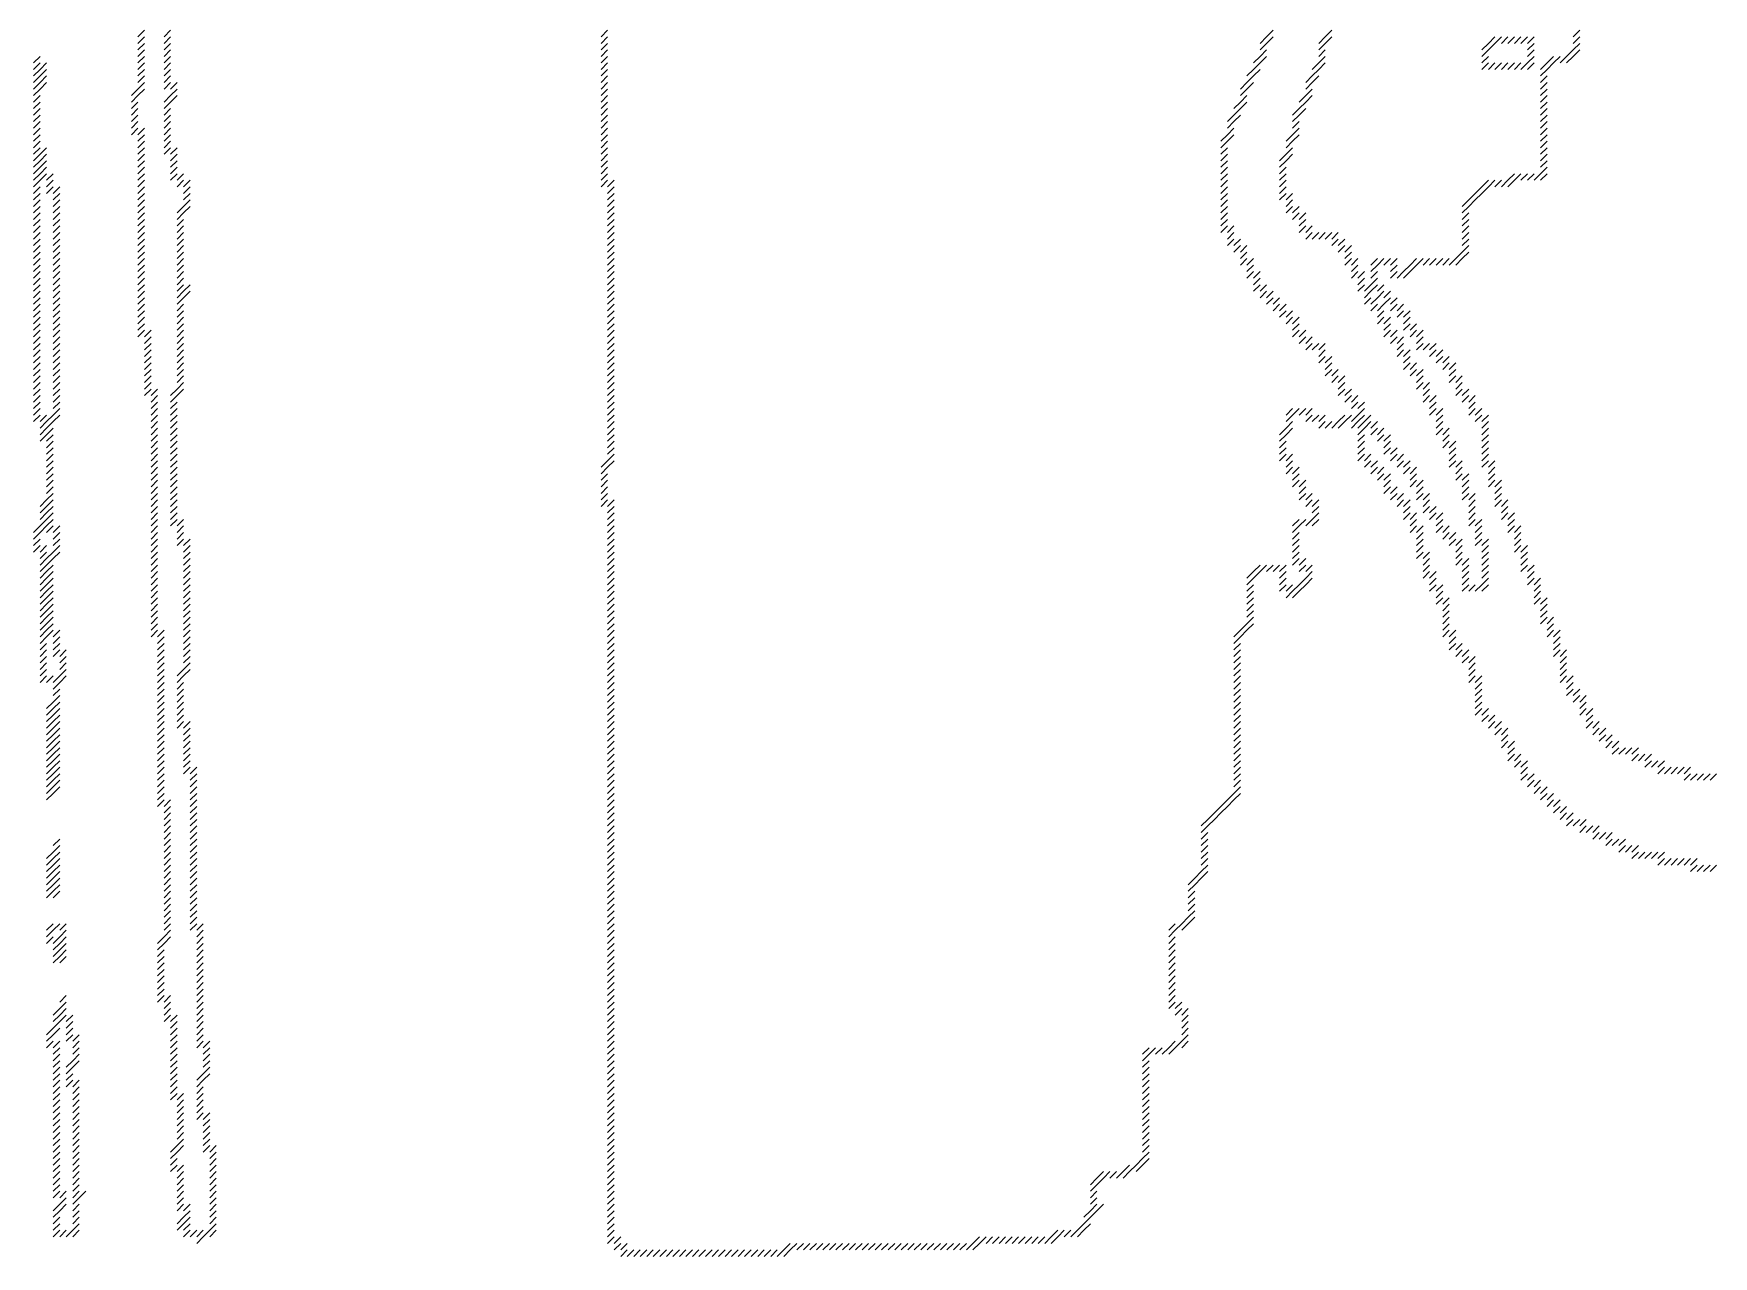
# Model space of a CAD drawing. Header units: metres. Extents: x 526 to 1383, y 73 to 1012.
# Drawn here: x 527 to 784.5, y 73 to 260.5 of the extents above; entities that cross this region are included whole.
import ezdxf

# ---------------------------------------------------------------- set-up
doc = ezdxf.new("R2010")
doc.units = ezdxf.units.M

msp = doc.modelspace()

# ---------------------------------------------------------------- linework, layer by layer
for p, q in [((543, 260), (544, 261)), ((547, 260), (548, 261)), ((614, 260), (615, 261)), ((716, 260), (717, 261)), ((725, 260), (726, 261)), ((763, 260), (764, 261)), ((543, 259), (544, 260)), ((543, 258), (544, 259)), ((543, 257), (544, 258)), ((547, 259), (548, 260)), ((547, 258), (548, 259)), ((547, 257), (548, 258)), ((614, 259), (615, 260)), ((614, 258), (615, 259)), ((614, 257), (615, 258)), ((715, 259), (716, 260)), ((715, 258), (716, 259)), ((715, 257), (716, 258)), ((716, 259), (717, 260)), ((724, 259), (725, 260)), ((724, 258), (725, 259)), ((724, 257), (725, 258)), ((725, 259), (726, 260)), ((749, 258), (750, 259)), ((749, 257), (750, 258)), ((750, 259), (751, 260)), ((750, 258), (751, 259)), ((751, 259), (752, 260)), ((752, 259), (753, 260)), ((753, 259), (754, 260)), ((754, 259), (755, 260)), ((755, 259), (756, 260)), ((756, 259), (757, 260)), ((756, 258), (757, 259)), ((756, 257), (757, 258)), ((762, 257), (763, 258)), ((763, 259), (764, 260)), ((763, 258), (764, 259)), ((763, 257), (764, 258)), ((527, 256), (528, 257)), ((527, 255), (528, 256)), ((527, 254), (528, 255)), ((528, 255), (529, 256)), ((528, 254), (529, 255)), ((543, 256), (544, 257)), ((543, 255), (544, 256)), ((543, 254), (544, 255)), ((547, 256), (548, 257)), ((547, 255), (548, 256)), ((547, 254), (548, 255)), ((614, 256), (615, 257)), ((614, 255), (615, 256)), ((614, 254), (615, 255)), ((713, 254), (714, 255)), ((714, 256), (715, 257)), ((714, 255), (715, 256)), ((714, 254), (715, 255)), ((715, 256), (716, 257)), ((723, 255), (724, 256)), ((723, 254), (724, 255)), ((724, 256), (725, 257)), ((724, 255), (725, 256)), ((749, 256), (750, 257)), ((749, 255), (750, 256)), ((750, 255), (751, 256)), ((751, 255), (752, 256)), ((752, 255), (753, 256)), ((753, 255), (754, 256)), ((754, 255), (755, 256)), ((755, 255), (756, 256)), ((756, 256), (757, 257)), ((756, 255), (757, 256)), ((758, 255), (759, 256)), ((758, 254), (759, 255)), ((759, 256), (760, 257)), ((759, 255), (760, 256)), ((760, 256), (761, 257)), ((761, 256), (762, 257)), ((762, 256), (763, 257)), ((527, 253), (528, 254)), ((527, 252), (528, 253)), ((528, 253), (529, 254)), ((528, 252), (529, 253)), ((543, 253), (544, 254)), ((543, 252), (544, 253)), ((547, 253), (548, 254)), ((547, 252), (548, 253)), ((548, 252), (549, 253)), ((614, 253), (615, 254)), ((614, 252), (615, 253)), ((712, 252), (713, 253)), ((713, 253), (714, 254)), ((713, 252), (714, 253)), ((722, 253), (723, 254)), ((722, 252), (723, 253)), ((723, 253), (724, 254)), ((758, 253), (759, 254)), ((758, 252), (759, 253)), ((527, 251), (528, 252)), ((527, 250), (528, 251)), ((527, 249), (528, 250)), ((542, 251), (543, 252)), ((542, 250), (543, 251)), ((542, 249), (543, 250)), ((543, 251), (544, 252)), ((547, 250), (548, 251)), ((547, 249), (548, 250)), ((548, 251), (549, 252)), ((548, 250), (549, 251)), ((614, 251), (615, 252)), ((614, 250), (615, 251)), ((614, 249), (615, 250)), ((711, 249), (712, 250)), ((712, 251), (713, 252)), ((712, 250), (713, 251)), ((712, 249), (713, 250)), ((721, 250), (722, 251)), ((721, 249), (722, 250)), ((722, 251), (723, 252)), ((722, 250), (723, 251)), ((758, 251), (759, 252)), ((758, 250), (759, 251)), ((758, 249), (759, 250)), ((527, 248), (528, 249)), ((527, 247), (528, 248)), ((542, 248), (543, 249)), ((542, 247), (543, 248)), ((547, 248), (548, 249)), ((547, 247), (548, 248)), ((614, 248), (615, 249)), ((614, 247), (615, 248)), ((710, 247), (711, 248)), ((711, 248), (712, 249)), ((711, 247), (712, 248)), ((720, 248), (721, 249)), ((720, 247), (721, 248)), ((721, 248), (722, 249)), ((758, 248), (759, 249)), ((758, 247), (759, 248)), ((527, 246), (528, 247)), ((527, 245), (528, 246)), ((527, 244), (528, 245)), ((542, 246), (543, 247)), ((542, 245), (543, 246)), ((543, 245), (544, 246)), ((543, 244), (544, 245)), ((547, 246), (548, 247)), ((547, 245), (548, 246)), ((547, 244), (548, 245)), ((614, 246), (615, 247)), ((614, 245), (615, 246)), ((614, 244), (615, 245)), ((709, 244), (710, 245)), ((710, 246), (711, 247)), ((710, 245), (711, 246)), ((710, 244), (711, 245)), ((719, 244), (720, 245)), ((720, 246), (721, 247)), ((720, 245), (721, 246)), ((720, 244), (721, 245)), ((758, 246), (759, 247)), ((758, 245), (759, 246)), ((758, 244), (759, 245)), ((527, 243), (528, 244)), ((527, 242), (528, 243)), ((528, 242), (529, 243)), ((543, 243), (544, 244)), ((543, 242), (544, 243)), ((547, 243), (548, 244)), ((547, 242), (548, 243)), ((548, 242), (549, 243)), ((614, 243), (615, 244)), ((614, 242), (615, 243)), ((709, 243), (710, 244)), ((709, 242), (710, 243)), ((719, 243), (720, 244)), ((719, 242), (720, 243)), ((758, 243), (759, 244)), ((758, 242), (759, 243)), ((527, 241), (528, 242)), ((527, 240), (528, 241)), ((527, 239), (528, 240)), ((528, 241), (529, 242)), ((528, 240), (529, 241)), ((528, 239), (529, 240)), ((543, 241), (544, 242)), ((543, 240), (544, 241)), ((543, 239), (544, 240)), ((548, 241), (549, 242)), ((548, 240), (549, 241)), ((548, 239), (549, 240)), ((614, 241), (615, 242)), ((614, 240), (615, 241)), ((614, 239), (615, 240)), ((709, 241), (710, 242)), ((709, 240), (710, 241)), ((709, 239), (710, 240)), ((718, 241), (719, 242)), ((718, 240), (719, 241)), ((718, 239), (719, 240)), ((719, 241), (720, 242)), ((758, 241), (759, 242)), ((758, 240), (759, 241)), ((758, 239), (759, 240)), ((527, 238), (528, 239)), ((527, 237), (528, 238)), ((527, 236), (528, 237)), ((528, 238), (529, 239)), ((529, 238), (530, 239)), ((529, 237), (530, 238)), ((529, 236), (530, 237)), ((530, 236), (531, 237)), ((543, 238), (544, 239)), ((543, 237), (544, 238)), ((543, 236), (544, 237)), ((548, 238), (549, 239)), ((549, 238), (550, 239)), ((549, 237), (550, 238)), ((550, 237), (551, 238)), ((550, 236), (551, 237)), ((614, 238), (615, 239)), ((614, 237), (615, 238)), ((615, 237), (616, 238)), ((615, 236), (616, 237)), ((709, 238), (710, 239)), ((709, 237), (710, 238)), ((709, 236), (710, 237)), ((718, 238), (719, 239)), ((718, 237), (719, 238)), ((718, 236), (719, 237)), ((748, 236), (749, 237)), ((749, 237), (750, 238)), ((749, 236), (750, 237)), ((750, 237), (751, 238)), ((751, 237), (752, 238)), ((752, 237), (753, 238)), ((753, 238), (754, 239)), ((753, 237), (754, 238)), ((754, 238), (755, 239)), ((755, 238), (756, 239)), ((756, 238), (757, 239)), ((757, 238), (758, 239)), ((758, 238), (759, 239)), ((527, 235), (528, 236)), ((527, 234), (528, 235)), ((530, 235), (531, 236)), ((530, 234), (531, 235)), ((543, 235), (544, 236)), ((543, 234), (544, 235)), ((550, 235), (551, 236)), ((550, 234), (551, 235)), ((615, 235), (616, 236)), ((615, 234), (616, 235)), ((709, 235), (710, 236)), ((709, 234), (710, 235)), ((718, 235), (719, 236)), ((719, 235), (720, 236)), ((719, 234), (720, 235)), ((746, 234), (747, 235)), ((747, 235), (748, 236)), ((747, 234), (748, 235)), ((748, 235), (749, 236)), ((527, 233), (528, 234)), ((527, 232), (528, 233)), ((527, 231), (528, 232)), ((530, 233), (531, 234)), ((530, 232), (531, 233)), ((530, 231), (531, 232)), ((543, 233), (544, 234)), ((543, 232), (544, 233)), ((543, 231), (544, 232)), ((549, 233), (550, 234)), ((549, 232), (550, 233)), ((549, 231), (550, 232)), ((550, 233), (551, 234)), ((615, 233), (616, 234)), ((615, 232), (616, 233)), ((615, 231), (616, 232)), ((709, 233), (710, 234)), ((709, 232), (710, 233)), ((709, 231), (710, 232)), ((719, 233), (720, 234)), ((720, 233), (721, 234)), ((720, 232), (721, 233)), ((721, 232), (722, 233)), ((721, 231), (722, 232)), ((746, 233), (747, 234)), ((746, 232), (747, 233)), ((746, 231), (747, 232)), ((527, 230), (528, 231)), ((527, 229), (528, 230)), ((530, 230), (531, 231)), ((530, 229), (531, 230)), ((543, 230), (544, 231)), ((543, 229), (544, 230)), ((549, 230), (550, 231)), ((549, 229), (550, 230)), ((615, 230), (616, 231)), ((615, 229), (616, 230)), ((709, 230), (710, 231)), ((710, 230), (711, 231)), ((710, 229), (711, 230)), ((721, 230), (722, 231)), ((722, 230), (723, 231)), ((722, 229), (723, 230)), ((723, 229), (724, 230)), ((724, 229), (725, 230)), ((725, 229), (726, 230)), ((726, 229), (727, 230)), ((746, 230), (747, 231)), ((746, 229), (747, 230)), ((527, 228), (528, 229)), ((527, 227), (528, 228)), ((527, 226), (528, 227)), ((530, 228), (531, 229)), ((530, 227), (531, 228)), ((530, 226), (531, 227)), ((543, 228), (544, 229)), ((543, 227), (544, 228)), ((543, 226), (544, 227)), ((549, 228), (550, 229)), ((549, 227), (550, 228)), ((549, 226), (550, 227)), ((615, 228), (616, 229)), ((615, 227), (616, 228)), ((615, 226), (616, 227)), ((710, 228), (711, 229)), ((711, 228), (712, 229)), ((711, 227), (712, 228)), ((712, 227), (713, 228)), ((712, 226), (713, 227)), ((726, 228), (727, 229)), ((727, 228), (728, 229)), ((727, 227), (728, 228)), ((728, 227), (729, 228)), ((728, 226), (729, 227)), ((745, 226), (746, 227)), ((746, 228), (747, 229)), ((746, 227), (747, 228)), ((746, 226), (747, 227)), ((527, 225), (528, 226)), ((527, 224), (528, 225)), ((530, 225), (531, 226)), ((530, 224), (531, 225)), ((543, 225), (544, 226)), ((543, 224), (544, 225)), ((549, 225), (550, 226)), ((549, 224), (550, 225)), ((615, 225), (616, 226)), ((615, 224), (616, 225)), ((712, 225), (713, 226)), ((713, 225), (714, 226)), ((713, 224), (714, 225)), ((728, 225), (729, 226)), ((729, 225), (730, 226)), ((729, 224), (730, 225)), ((732, 225), (733, 226)), ((732, 224), (733, 225)), ((733, 225), (734, 226)), ((734, 225), (735, 226)), ((735, 225), (736, 226)), ((735, 224), (736, 225)), ((737, 224), (738, 225)), ((738, 225), (739, 226)), ((738, 224), (739, 225)), ((739, 225), (740, 226)), ((740, 225), (741, 226)), ((741, 225), (742, 226)), ((742, 225), (743, 226)), ((743, 225), (744, 226)), ((744, 225), (745, 226)), ((745, 225), (746, 226)), ((527, 223), (528, 224)), ((527, 222), (528, 223)), ((527, 221), (528, 222)), ((530, 223), (531, 224)), ((530, 222), (531, 223)), ((530, 221), (531, 222)), ((543, 223), (544, 224)), ((543, 222), (544, 223)), ((543, 221), (544, 222)), ((549, 223), (550, 224)), ((549, 222), (550, 223)), ((549, 221), (550, 222)), ((550, 221), (551, 222)), ((615, 223), (616, 224)), ((615, 222), (616, 223)), ((615, 221), (616, 222)), ((713, 223), (714, 224)), ((714, 223), (715, 224)), ((714, 222), (715, 223)), ((714, 221), (715, 222)), ((715, 221), (716, 222)), ((729, 223), (730, 224)), ((730, 223), (731, 224)), ((730, 222), (731, 223)), ((730, 221), (731, 222)), ((731, 221), (732, 222)), ((732, 223), (733, 224)), ((732, 222), (733, 223)), ((732, 221), (733, 222)), ((733, 221), (734, 222)), ((735, 223), (736, 224)), ((736, 223), (737, 224)), ((737, 223), (738, 224)), ((527, 220), (528, 221)), ((527, 219), (528, 220)), ((527, 218), (528, 219)), ((530, 220), (531, 221)), ((530, 219), (531, 220)), ((530, 218), (531, 219)), ((543, 220), (544, 221)), ((543, 219), (544, 220)), ((543, 218), (544, 219)), ((549, 220), (550, 221)), ((549, 219), (550, 220)), ((549, 218), (550, 219)), ((550, 220), (551, 221)), ((615, 220), (616, 221)), ((615, 219), (616, 220)), ((615, 218), (616, 219)), ((715, 220), (716, 221)), ((716, 220), (717, 221)), ((716, 219), (717, 220)), ((717, 219), (718, 220)), ((717, 218), (718, 219)), ((718, 218), (719, 219)), ((731, 220), (732, 221)), ((731, 219), (732, 220)), ((732, 219), (733, 220)), ((732, 218), (733, 219)), ((733, 220), (734, 221)), ((733, 218), (734, 219)), ((734, 220), (735, 221)), ((734, 219), (735, 220)), ((735, 219), (736, 220)), ((735, 218), (736, 219)), ((736, 218), (737, 219)), ((527, 217), (528, 218)), ((527, 216), (528, 217)), ((530, 217), (531, 218)), ((530, 216), (531, 217)), ((543, 217), (544, 218)), ((543, 216), (544, 217)), ((549, 217), (550, 218)), ((549, 216), (550, 217)), ((615, 217), (616, 218)), ((615, 216), (616, 217)), ((718, 217), (719, 218)), ((719, 217), (720, 218)), ((719, 216), (720, 217)), ((720, 216), (721, 217)), ((733, 217), (734, 218)), ((733, 216), (734, 217)), ((734, 216), (735, 217)), ((736, 217), (737, 218)), ((737, 217), (738, 218)), ((737, 216), (738, 217)), ((527, 215), (528, 216)), ((527, 214), (528, 215)), ((527, 213), (528, 214)), ((530, 215), (531, 216)), ((530, 214), (531, 215)), ((530, 213), (531, 214)), ((543, 215), (544, 216)), ((543, 214), (544, 215)), ((544, 214), (545, 215)), ((544, 213), (545, 214)), ((549, 215), (550, 216)), ((549, 214), (550, 215)), ((549, 213), (550, 214)), ((615, 215), (616, 216)), ((615, 214), (616, 215)), ((615, 213), (616, 214)), ((720, 215), (721, 216)), ((720, 214), (721, 215)), ((721, 214), (722, 215)), ((721, 213), (722, 214)), ((722, 213), (723, 214)), ((734, 215), (735, 216)), ((734, 214), (735, 215)), ((735, 214), (736, 215)), ((735, 213), (736, 214)), ((736, 213), (737, 214)), ((737, 215), (738, 216)), ((738, 215), (739, 216)), ((738, 214), (739, 215)), ((739, 214), (740, 215)), ((739, 213), (740, 214)), ((527, 212), (528, 213)), ((527, 211), (528, 212)), ((530, 212), (531, 213)), ((530, 211), (531, 212)), ((544, 212), (545, 213)), ((544, 211), (545, 212)), ((549, 212), (550, 213)), ((549, 211), (550, 212)), ((615, 212), (616, 213)), ((615, 211), (616, 212)), ((722, 212), (723, 213)), ((723, 212), (724, 213)), ((724, 212), (725, 213)), ((724, 211), (725, 212)), ((736, 212), (737, 213)), ((736, 211), (737, 212)), ((737, 211), (738, 212)), ((739, 212), (740, 213)), ((740, 212), (741, 213)), ((741, 212), (742, 213)), ((741, 211), (742, 212)), ((742, 211), (743, 212)), ((527, 210), (528, 211)), ((527, 209), (528, 210)), ((527, 208), (528, 209)), ((530, 210), (531, 211)), ((530, 209), (531, 210)), ((530, 208), (531, 209)), ((544, 210), (545, 211)), ((544, 209), (545, 210)), ((544, 208), (545, 209)), ((549, 210), (550, 211)), ((549, 209), (550, 210)), ((549, 208), (550, 209)), ((615, 210), (616, 211)), ((615, 209), (616, 210)), ((615, 208), (616, 209)), ((724, 210), (725, 211)), ((725, 210), (726, 211)), ((725, 209), (726, 210)), ((725, 208), (726, 209)), ((726, 208), (727, 209)), ((737, 210), (738, 211)), ((737, 209), (738, 210)), ((738, 209), (739, 210)), ((738, 208), (739, 209)), ((739, 208), (740, 209)), ((742, 210), (743, 211)), ((743, 210), (744, 211)), ((743, 209), (744, 210)), ((744, 209), (745, 210)), ((744, 208), (745, 209)), ((527, 207), (528, 208)), ((527, 206), (528, 207)), ((527, 205), (528, 206)), ((530, 207), (531, 208)), ((530, 206), (531, 207)), ((530, 205), (531, 206)), ((544, 207), (545, 208)), ((544, 206), (545, 207)), ((544, 205), (545, 206)), ((545, 205), (546, 206)), ((548, 205), (549, 206)), ((549, 207), (550, 208)), ((549, 206), (550, 207)), ((549, 205), (550, 206)), ((615, 207), (616, 208)), ((615, 206), (616, 207)), ((615, 205), (616, 206)), ((726, 207), (727, 208)), ((727, 207), (728, 208)), ((727, 206), (728, 207)), ((727, 205), (728, 206)), ((728, 205), (729, 206)), ((739, 207), (740, 208)), ((739, 206), (740, 207)), ((740, 206), (741, 207)), ((740, 205), (741, 206)), ((744, 207), (745, 208)), ((745, 207), (746, 208)), ((745, 206), (746, 207)), ((745, 205), (746, 206)), ((746, 205), (747, 206)), ((527, 204), (528, 205)), ((527, 203), (528, 204)), ((530, 204), (531, 205)), ((530, 203), (531, 204)), ((545, 204), (546, 205)), ((545, 203), (546, 204)), ((548, 204), (549, 205)), ((548, 203), (549, 204)), ((615, 204), (616, 205)), ((615, 203), (616, 204)), ((728, 204), (729, 205)), ((729, 204), (730, 205)), ((729, 203), (730, 204)), ((730, 203), (731, 204)), ((740, 204), (741, 205)), ((741, 204), (742, 205)), ((741, 203), (742, 204)), ((746, 204), (747, 205)), ((747, 204), (748, 205)), ((747, 203), (748, 204)), ((527, 202), (528, 203)), ((527, 201), (528, 202)), ((528, 201), (529, 202)), ((528, 200), (529, 201)), ((529, 201), (530, 202)), ((529, 200), (530, 201)), ((530, 202), (531, 203)), ((530, 201), (531, 202)), ((545, 202), (546, 203)), ((545, 201), (546, 202)), ((545, 200), (546, 201)), ((548, 202), (549, 203)), ((548, 201), (549, 202)), ((548, 200), (549, 201)), ((615, 202), (616, 203)), ((615, 201), (616, 202)), ((615, 200), (616, 201)), ((719, 202), (720, 203)), ((719, 201), (720, 202)), ((719, 200), (720, 201)), ((720, 202), (721, 203)), ((721, 202), (722, 203)), ((722, 202), (723, 203)), ((722, 201), (723, 202)), ((723, 201), (724, 202)), ((724, 201), (725, 202)), ((724, 200), (725, 201)), ((725, 200), (726, 201)), ((726, 200), (727, 201)), ((727, 201), (728, 202)), ((727, 200), (728, 201)), ((728, 201), (729, 202)), ((729, 201), (730, 202)), ((729, 200), (730, 201)), ((730, 202), (731, 203)), ((730, 201), (731, 202)), ((730, 200), (731, 201)), ((731, 201), (732, 202)), ((731, 200), (732, 201)), ((732, 200), (733, 201)), ((741, 202), (742, 203)), ((742, 202), (743, 203)), ((742, 201), (743, 202)), ((742, 200), (743, 201)), ((747, 202), (748, 203)), ((748, 202), (749, 203)), ((748, 201), (749, 202)), ((749, 201), (750, 202)), ((749, 200), (750, 201)), ((528, 199), (529, 200)), ((528, 198), (529, 199)), ((529, 199), (530, 200)), ((529, 198), (530, 199)), ((545, 199), (546, 200)), ((545, 198), (546, 199)), ((548, 199), (549, 200)), ((548, 198), (549, 199)), ((615, 199), (616, 200)), ((615, 198), (616, 199)), ((718, 199), (719, 200)), ((718, 198), (719, 199)), ((719, 199), (720, 200)), ((730, 199), (731, 200)), ((730, 198), (731, 199)), ((732, 199), (733, 200)), ((733, 199), (734, 200)), ((733, 198), (734, 199)), ((734, 198), (735, 199)), ((742, 199), (743, 200)), ((743, 199), (744, 200)), ((743, 198), (744, 199)), ((749, 199), (750, 200)), ((749, 198), (750, 199)), ((529, 197), (530, 198)), ((529, 196), (530, 197)), ((529, 195), (530, 196)), ((545, 197), (546, 198)), ((545, 196), (546, 197)), ((545, 195), (546, 196)), ((548, 197), (549, 198)), ((548, 196), (549, 197)), ((548, 195), (549, 196)), ((615, 197), (616, 198)), ((615, 196), (616, 197)), ((615, 195), (616, 196)), ((718, 197), (719, 198)), ((718, 196), (719, 197)), ((718, 195), (719, 196)), ((719, 195), (720, 196)), ((730, 197), (731, 198)), ((730, 196), (731, 197)), ((730, 195), (731, 196)), ((731, 195), (732, 196)), ((734, 197), (735, 198)), ((734, 196), (735, 197)), ((735, 196), (736, 197)), ((735, 195), (736, 196)), ((736, 195), (737, 196)), ((743, 197), (744, 198)), ((744, 197), (745, 198)), ((744, 196), (745, 197)), ((744, 195), (745, 196)), ((749, 197), (750, 198)), ((749, 196), (750, 197)), ((749, 195), (750, 196)), ((529, 194), (530, 195)), ((529, 193), (530, 194)), ((545, 194), (546, 195)), ((545, 193), (546, 194)), ((548, 194), (549, 195)), ((548, 193), (549, 194)), ((614, 194), (615, 195)), ((614, 193), (615, 194)), ((615, 194), (616, 195)), ((719, 194), (720, 195)), ((719, 193), (720, 194)), ((720, 193), (721, 194)), ((731, 194), (732, 195)), ((732, 194), (733, 195)), ((732, 193), (733, 194)), ((733, 193), (734, 194)), ((736, 194), (737, 195)), ((737, 194), (738, 195)), ((737, 193), (738, 194)), ((738, 193), (739, 194)), ((744, 194), (745, 195)), ((745, 194), (746, 195)), ((745, 193), (746, 194)), ((749, 194), (750, 195)), ((750, 194), (751, 195)), ((750, 193), (751, 194)), ((529, 192), (530, 193)), ((529, 191), (530, 192)), ((529, 190), (530, 191)), ((545, 192), (546, 193)), ((545, 191), (546, 192)), ((545, 190), (546, 191)), ((548, 192), (549, 193)), ((548, 191), (549, 192)), ((548, 190), (549, 191)), ((614, 192), (615, 193)), ((614, 191), (615, 192)), ((614, 190), (615, 191)), ((720, 192), (721, 193)), ((720, 191), (721, 192)), ((721, 191), (722, 192)), ((721, 190), (722, 191)), ((733, 192), (734, 193)), ((734, 192), (735, 193)), ((734, 191), (735, 192)), ((734, 190), (735, 191)), ((735, 190), (736, 191)), ((738, 192), (739, 193)), ((738, 191), (739, 192)), ((739, 191), (740, 192)), ((739, 190), (740, 191)), ((745, 192), (746, 193)), ((746, 192), (747, 193)), ((746, 191), (747, 192)), ((746, 190), (747, 191)), ((750, 192), (751, 193)), ((750, 191), (751, 192)), ((751, 191), (752, 192)), ((751, 190), (752, 191)), ((528, 188), (529, 189)), ((528, 187), (529, 188)), ((529, 189), (530, 190)), ((529, 188), (530, 189)), ((529, 187), (530, 188)), ((545, 189), (546, 190)), ((545, 188), (546, 189)), ((545, 187), (546, 188)), ((548, 189), (549, 190)), ((548, 188), (549, 189)), ((548, 187), (549, 188)), ((614, 189), (615, 190)), ((614, 188), (615, 189)), ((615, 188), (616, 189)), ((615, 187), (616, 188)), ((721, 189), (722, 190)), ((722, 189), (723, 190)), ((722, 188), (723, 189)), ((723, 188), (724, 189)), ((723, 187), (724, 188)), ((735, 189), (736, 190)), ((736, 189), (737, 190)), ((736, 188), (737, 189)), ((737, 188), (738, 189)), ((737, 187), (738, 188)), ((739, 189), (740, 190)), ((740, 189), (741, 190)), ((740, 188), (741, 189)), ((740, 187), (741, 188)), ((741, 187), (742, 188)), ((746, 189), (747, 190)), ((747, 189), (748, 190)), ((747, 188), (748, 189)), ((747, 187), (748, 188)), ((751, 189), (752, 190)), ((751, 188), (752, 189)), ((752, 188), (753, 189)), ((752, 187), (753, 188)), ((528, 186), (529, 187)), ((528, 185), (529, 186)), ((529, 186), (530, 187)), ((529, 185), (530, 186)), ((545, 186), (546, 187)), ((545, 185), (546, 186)), ((548, 186), (549, 187)), ((548, 185), (549, 186)), ((549, 185), (550, 186)), ((615, 186), (616, 187)), ((615, 185), (616, 186)), ((720, 185), (721, 186)), ((721, 185), (722, 186)), ((722, 185), (723, 186)), ((723, 186), (724, 187)), ((723, 185), (724, 186)), ((737, 186), (738, 187)), ((738, 186), (739, 187)), ((738, 185), (739, 186)), ((741, 186), (742, 187)), ((742, 186), (743, 187)), ((742, 185), (743, 186)), ((747, 186), (748, 187)), ((747, 185), (748, 186)), ((748, 185), (749, 186)), ((752, 186), (753, 187)), ((753, 186), (754, 187)), ((753, 185), (754, 186)), ((527, 184), (528, 185)), ((527, 183), (528, 184)), ((527, 182), (528, 183)), ((528, 184), (529, 185)), ((529, 184), (530, 185)), ((530, 184), (531, 185)), ((530, 183), (531, 184)), ((530, 182), (531, 183)), ((545, 184), (546, 185)), ((545, 183), (546, 184)), ((545, 182), (546, 183)), ((549, 184), (550, 185)), ((549, 183), (550, 184)), ((549, 182), (550, 183)), ((550, 182), (551, 183)), ((615, 184), (616, 185)), ((615, 183), (616, 184)), ((615, 182), (616, 183)), ((720, 184), (721, 185)), ((720, 183), (721, 184)), ((720, 182), (721, 183)), ((738, 184), (739, 185)), ((739, 184), (740, 185)), ((739, 183), (740, 184)), ((739, 182), (740, 183)), ((742, 184), (743, 185)), ((743, 184), (744, 185)), ((743, 183), (744, 184)), ((744, 183), (745, 184)), ((744, 182), (745, 183)), ((745, 182), (746, 183)), ((748, 184), (749, 185)), ((748, 183), (749, 184)), ((748, 182), (749, 183)), ((749, 182), (750, 183)), ((753, 184), (754, 185)), ((754, 184), (755, 185)), ((754, 183), (755, 184)), ((754, 182), (755, 183)), ((527, 181), (528, 182)), ((528, 181), (529, 182)), ((528, 180), (529, 181)), ((529, 180), (530, 181)), ((530, 181), (531, 182)), ((530, 180), (531, 181)), ((545, 181), (546, 182)), ((545, 180), (546, 181)), ((550, 181), (551, 182)), ((550, 180), (551, 181)), ((615, 181), (616, 182)), ((615, 180), (616, 181)), ((720, 181), (721, 182)), ((720, 180), (721, 181)), ((739, 181), (740, 182)), ((739, 180), (740, 181)), ((740, 180), (741, 181)), ((745, 181), (746, 182)), ((745, 180), (746, 181)), ((749, 181), (750, 182)), ((749, 180), (750, 181)), ((754, 181), (755, 182)), ((755, 181), (756, 182)), ((755, 180), (756, 181)), ((528, 179), (529, 180)), ((528, 178), (529, 179)), ((528, 177), (529, 178)), ((529, 179), (530, 180)), ((529, 178), (530, 179)), ((529, 177), (530, 178)), ((545, 179), (546, 180)), ((545, 178), (546, 179)), ((545, 177), (546, 178)), ((550, 179), (551, 180)), ((550, 178), (551, 179)), ((550, 177), (551, 178)), ((615, 179), (616, 180)), ((615, 178), (616, 179)), ((615, 177), (616, 178)), ((713, 177), (714, 178)), ((714, 178), (715, 179)), ((714, 177), (715, 178)), ((715, 178), (716, 179)), ((716, 178), (717, 179)), ((717, 178), (718, 179)), ((718, 178), (719, 179)), ((718, 177), (719, 178)), ((720, 179), (721, 180)), ((721, 179), (722, 180)), ((721, 178), (722, 179)), ((722, 178), (723, 179)), ((722, 177), (723, 178)), ((740, 179), (741, 180)), ((740, 178), (741, 179)), ((740, 177), (741, 178)), ((741, 177), (742, 178)), ((745, 179), (746, 180)), ((746, 179), (747, 180)), ((746, 178), (747, 179)), ((746, 177), (747, 178)), ((749, 179), (750, 180)), ((749, 178), (750, 179)), ((749, 177), (750, 178)), ((755, 179), (756, 180)), ((755, 178), (756, 179)), ((756, 178), (757, 179)), ((756, 177), (757, 178)), ((528, 176), (529, 177)), ((528, 175), (529, 176)), ((529, 176), (530, 177)), ((529, 175), (530, 176)), ((545, 176), (546, 177)), ((545, 175), (546, 176)), ((550, 176), (551, 177)), ((550, 175), (551, 176)), ((615, 176), (616, 177)), ((615, 175), (616, 176)), ((713, 176), (714, 177)), ((713, 175), (714, 176)), ((718, 176), (719, 177)), ((718, 175), (719, 176)), ((719, 175), (720, 176)), ((720, 175), (721, 176)), ((721, 176), (722, 177)), ((721, 175), (722, 176)), ((722, 176), (723, 177)), ((741, 176), (742, 177)), ((741, 175), (742, 176)), ((742, 175), (743, 176)), ((746, 176), (747, 177)), ((746, 175), (747, 176)), ((747, 175), (748, 176)), ((748, 175), (749, 176)), ((749, 176), (750, 177)), ((749, 175), (750, 176)), ((756, 176), (757, 177)), ((757, 176), (758, 177)), ((757, 175), (758, 176)), ((528, 174), (529, 175)), ((528, 173), (529, 174)), ((528, 172), (529, 173)), ((529, 174), (530, 175)), ((529, 173), (530, 174)), ((529, 172), (530, 173)), ((545, 174), (546, 175)), ((545, 173), (546, 174)), ((545, 172), (546, 173)), ((550, 174), (551, 175)), ((550, 173), (551, 174)), ((550, 172), (551, 173)), ((615, 174), (616, 175)), ((615, 173), (616, 174)), ((615, 172), (616, 173)), ((713, 174), (714, 175)), ((713, 173), (714, 174)), ((713, 172), (714, 173)), ((719, 174), (720, 175)), ((720, 174), (721, 175)), ((742, 174), (743, 175)), ((742, 173), (743, 174)), ((743, 173), (744, 174)), ((743, 172), (744, 173)), ((757, 174), (758, 175)), ((757, 173), (758, 174)), ((758, 173), (759, 174)), ((758, 172), (759, 173)), ((528, 171), (529, 172)), ((528, 170), (529, 171)), ((528, 169), (529, 170)), ((529, 171), (530, 172)), ((529, 170), (530, 171)), ((529, 169), (530, 170)), ((545, 171), (546, 172)), ((545, 170), (546, 171)), ((545, 169), (546, 170)), ((550, 171), (551, 172)), ((550, 170), (551, 171)), ((550, 169), (551, 170)), ((615, 171), (616, 172)), ((615, 170), (616, 171)), ((615, 169), (616, 170)), ((712, 169), (713, 170)), ((713, 171), (714, 172)), ((713, 170), (714, 171)), ((713, 169), (714, 170)), ((743, 171), (744, 172)), ((743, 170), (744, 171)), ((743, 169), (744, 170)), ((758, 171), (759, 172)), ((758, 170), (759, 171)), ((759, 170), (760, 171)), ((759, 169), (760, 170)), ((528, 168), (529, 169)), ((528, 167), (529, 168)), ((529, 168), (530, 169)), ((530, 168), (531, 169)), ((530, 167), (531, 168)), ((545, 168), (546, 169)), ((546, 168), (547, 169)), ((546, 167), (547, 168)), ((550, 168), (551, 169)), ((550, 167), (551, 168)), ((615, 168), (616, 169)), ((615, 167), (616, 168)), ((711, 168), (712, 169)), ((711, 167), (712, 168)), ((712, 168), (713, 169)), ((743, 168), (744, 169)), ((744, 168), (745, 169)), ((744, 167), (745, 168)), ((759, 168), (760, 169)), ((760, 168), (761, 169)), ((760, 167), (761, 168)), ((528, 166), (529, 167)), ((528, 165), (529, 166)), ((528, 164), (529, 165)), ((530, 166), (531, 167)), ((530, 165), (531, 166)), ((531, 165), (532, 166)), ((531, 164), (532, 165)), ((546, 166), (547, 167)), ((546, 165), (547, 166)), ((546, 164), (547, 165)), ((550, 166), (551, 167)), ((550, 165), (551, 166)), ((550, 164), (551, 165)), ((615, 166), (616, 167)), ((615, 165), (616, 166)), ((615, 164), (616, 165)), ((711, 166), (712, 167)), ((711, 165), (712, 166)), ((711, 164), (712, 165)), ((744, 166), (745, 167)), ((745, 166), (746, 167)), ((745, 165), (746, 166)), ((746, 165), (747, 166)), ((746, 164), (747, 165)), ((747, 164), (748, 165)), ((760, 166), (761, 167)), ((760, 165), (761, 166)), ((761, 165), (762, 166)), ((761, 164), (762, 165)), ((528, 163), (529, 164)), ((528, 162), (529, 163)), ((531, 163), (532, 164)), ((531, 162), (532, 163)), ((546, 163), (547, 164)), ((546, 162), (547, 163)), ((549, 162), (550, 163)), ((550, 163), (551, 164)), ((550, 162), (551, 163)), ((615, 163), (616, 164)), ((615, 162), (616, 163)), ((711, 163), (712, 164)), ((711, 162), (712, 163)), ((747, 163), (748, 164)), ((747, 162), (748, 163)), ((761, 163), (762, 164)), ((761, 162), (762, 163)), ((528, 161), (529, 162)), ((529, 161), (530, 162)), ((530, 161), (531, 162)), ((530, 160), (531, 161)), ((530, 159), (531, 160)), ((531, 161), (532, 162)), ((546, 161), (547, 162)), ((546, 160), (547, 161)), ((546, 159), (547, 160)), ((549, 161), (550, 162)), ((549, 160), (550, 161)), ((549, 159), (550, 160)), ((615, 161), (616, 162)), ((615, 160), (616, 161)), ((615, 159), (616, 160)), ((711, 161), (712, 162)), ((711, 160), (712, 161)), ((711, 159), (712, 160)), ((747, 161), (748, 162)), ((748, 161), (749, 162)), ((748, 160), (749, 161)), ((748, 159), (749, 160)), ((761, 161), (762, 162)), ((762, 161), (763, 162)), ((762, 160), (763, 161)), ((762, 159), (763, 160)), ((763, 159), (764, 160)), ((529, 157), (530, 158)), ((530, 158), (531, 159)), ((530, 157), (531, 158)), ((546, 158), (547, 159)), ((546, 157), (547, 158)), ((549, 158), (550, 159)), ((549, 157), (550, 158)), ((615, 158), (616, 159)), ((615, 157), (616, 158)), ((711, 158), (712, 159)), ((711, 157), (712, 158)), ((748, 158), (749, 159)), ((748, 157), (749, 158)), ((763, 158), (764, 159)), ((764, 158), (765, 159)), ((764, 157), (765, 158)), ((529, 156), (530, 157)), ((529, 155), (530, 156)), ((529, 154), (530, 155)), ((530, 156), (531, 157)), ((530, 155), (531, 156)), ((530, 154), (531, 155)), ((546, 156), (547, 157)), ((546, 155), (547, 156)), ((546, 154), (547, 155)), ((549, 156), (550, 157)), ((549, 155), (550, 156)), ((549, 154), (550, 155)), ((550, 154), (551, 155)), ((615, 156), (616, 157)), ((615, 155), (616, 156)), ((615, 154), (616, 155)), ((711, 156), (712, 157)), ((711, 155), (712, 156)), ((711, 154), (712, 155)), ((748, 156), (749, 157)), ((749, 156), (750, 157)), ((749, 155), (750, 156)), ((750, 155), (751, 156)), ((750, 154), (751, 155)), ((751, 154), (752, 155)), ((764, 156), (765, 157)), ((765, 156), (766, 157)), ((765, 155), (766, 156)), ((765, 154), (766, 155)), ((766, 154), (767, 155)), ((529, 153), (530, 154)), ((529, 152), (530, 153)), ((529, 151), (530, 152)), ((530, 153), (531, 154)), ((530, 152), (531, 153)), ((530, 151), (531, 152)), ((546, 153), (547, 154)), ((546, 152), (547, 153)), ((546, 151), (547, 152)), ((550, 153), (551, 154)), ((550, 152), (551, 153)), ((550, 151), (551, 152)), ((615, 153), (616, 154)), ((615, 152), (616, 153)), ((615, 151), (616, 152)), ((711, 153), (712, 154)), ((711, 152), (712, 153)), ((711, 151), (712, 152)), ((751, 153), (752, 154)), ((752, 153), (753, 154)), ((752, 152), (753, 153)), ((752, 151), (753, 152)), ((753, 151), (754, 152)), ((766, 153), (767, 154)), ((767, 153), (768, 154)), ((767, 152), (768, 153)), ((768, 152), (769, 153)), ((768, 151), (769, 152)), ((769, 151), (770, 152)), ((529, 150), (530, 151)), ((529, 149), (530, 150)), ((530, 150), (531, 151)), ((530, 149), (531, 150)), ((546, 150), (547, 151)), ((546, 149), (547, 150)), ((550, 150), (551, 151)), ((550, 149), (551, 150)), ((615, 150), (616, 151)), ((615, 149), (616, 150)), ((711, 150), (712, 151)), ((711, 149), (712, 150)), ((753, 150), (754, 151)), ((753, 149), (754, 150)), ((754, 149), (755, 150)), ((769, 150), (770, 151)), ((770, 150), (771, 151)), ((771, 150), (772, 151)), ((772, 150), (773, 151)), ((772, 149), (773, 150)), ((773, 149), (774, 150)), ((774, 149), (775, 150)), ((529, 148), (530, 149)), ((529, 147), (530, 148)), ((529, 146), (530, 147)), ((530, 148), (531, 149)), ((530, 147), (531, 148)), ((530, 146), (531, 147)), ((546, 148), (547, 149)), ((546, 147), (547, 148)), ((546, 146), (547, 147)), ((550, 148), (551, 149)), ((550, 147), (551, 148)), ((551, 147), (552, 148)), ((551, 146), (552, 147)), ((615, 148), (616, 149)), ((615, 147), (616, 148)), ((615, 146), (616, 147)), ((711, 148), (712, 149)), ((711, 147), (712, 148)), ((711, 146), (712, 147)), ((754, 148), (755, 149)), ((755, 148), (756, 149)), ((755, 147), (756, 148)), ((755, 146), (756, 147)), ((756, 146), (757, 147)), ((774, 148), (775, 149)), ((775, 148), (776, 149)), ((776, 148), (777, 149)), ((776, 147), (777, 148)), ((777, 147), (778, 148)), ((778, 147), (779, 148)), ((779, 147), (780, 148)), ((780, 147), (781, 148)), ((780, 146), (781, 147)), ((781, 146), (782, 147)), ((782, 146), (783, 147)), ((783, 146), (784, 147)), ((784, 146), (785, 147)), ((529, 145), (530, 146)), ((529, 144), (530, 145)), ((530, 145), (531, 146)), ((530, 144), (531, 145)), ((546, 145), (547, 146)), ((546, 144), (547, 145)), ((551, 145), (552, 146)), ((551, 144), (552, 145)), ((615, 145), (616, 146)), ((615, 144), (616, 145)), ((711, 145), (712, 146)), ((711, 144), (712, 145)), ((756, 145), (757, 146)), ((757, 145), (758, 146)), ((757, 144), (758, 145)), ((758, 144), (759, 145)), ((529, 143), (530, 144)), ((546, 143), (547, 144)), ((546, 142), (547, 143)), ((547, 142), (548, 143)), ((547, 141), (548, 142)), ((551, 143), (552, 144)), ((551, 142), (552, 143)), ((551, 141), (552, 142)), ((615, 143), (616, 144)), ((615, 142), (616, 143)), ((615, 141), (616, 142)), ((708, 141), (709, 142)), ((709, 142), (710, 143)), ((709, 141), (710, 142)), ((710, 143), (711, 144)), ((710, 142), (711, 143)), ((711, 143), (712, 144)), ((758, 143), (759, 144)), ((759, 143), (760, 144)), ((759, 142), (760, 143)), ((760, 142), (761, 143)), ((760, 141), (761, 142)), ((761, 141), (762, 142)), ((547, 140), (548, 141)), ((547, 139), (548, 140)), ((551, 140), (552, 141)), ((551, 139), (552, 140)), ((615, 140), (616, 141)), ((615, 139), (616, 140)), ((706, 139), (707, 140)), ((707, 140), (708, 141)), ((707, 139), (708, 140)), ((708, 140), (709, 141)), ((761, 140), (762, 141)), ((762, 140), (763, 141)), ((762, 139), (763, 140)), ((763, 139), (764, 140)), ((764, 139), (765, 140)), ((530, 136), (531, 137)), ((547, 138), (548, 139)), ((547, 137), (548, 138)), ((547, 136), (548, 137)), ((551, 138), (552, 139)), ((551, 137), (552, 138)), ((551, 136), (552, 137)), ((615, 138), (616, 139)), ((615, 137), (616, 138)), ((615, 136), (616, 137)), ((706, 138), (707, 139)), ((706, 137), (707, 138)), ((706, 136), (707, 137)), ((764, 138), (765, 139)), ((765, 138), (766, 139)), ((766, 138), (767, 139)), ((766, 137), (767, 138)), ((767, 137), (768, 138)), ((768, 137), (769, 138)), ((768, 136), (769, 137)), ((769, 136), (770, 137)), ((770, 136), (771, 137)), ((529, 134), (530, 135)), ((529, 133), (530, 134)), ((530, 135), (531, 136)), ((530, 134), (531, 135)), ((530, 133), (531, 134)), ((547, 135), (548, 136)), ((547, 134), (548, 135)), ((547, 133), (548, 134)), ((551, 135), (552, 136)), ((551, 134), (552, 135)), ((551, 133), (552, 134)), ((615, 135), (616, 136)), ((615, 134), (616, 135)), ((615, 133), (616, 134)), ((706, 135), (707, 136)), ((706, 134), (707, 135)), ((706, 133), (707, 134)), ((770, 135), (771, 136)), ((771, 135), (772, 136)), ((772, 135), (773, 136)), ((772, 134), (773, 135)), ((773, 134), (774, 135)), ((774, 134), (775, 135)), ((775, 134), (776, 135)), ((776, 134), (777, 135)), ((776, 133), (777, 134)), ((777, 133), (778, 134)), ((778, 133), (779, 134)), ((779, 133), (780, 134)), ((780, 133), (781, 134)), ((781, 133), (782, 134)), ((529, 132), (530, 133)), ((529, 131), (530, 132)), ((530, 132), (531, 133)), ((530, 131), (531, 132)), ((547, 132), (548, 133)), ((547, 131), (548, 132)), ((551, 132), (552, 133)), ((551, 131), (552, 132)), ((615, 132), (616, 133)), ((615, 131), (616, 132)), ((705, 131), (706, 132)), ((706, 132), (707, 133)), ((706, 131), (707, 132)), ((781, 132), (782, 133)), ((782, 132), (783, 133)), ((783, 132), (784, 133)), ((784, 132), (785, 133)), ((529, 130), (530, 131)), ((529, 129), (530, 130)), ((529, 128), (530, 129)), ((530, 130), (531, 131)), ((530, 129), (531, 130)), ((530, 128), (531, 129)), ((547, 130), (548, 131)), ((547, 129), (548, 130)), ((547, 128), (548, 129)), ((551, 130), (552, 131)), ((551, 129), (552, 130)), ((551, 128), (552, 129)), ((615, 130), (616, 131)), ((615, 129), (616, 130)), ((615, 128), (616, 129)), ((704, 130), (705, 131)), ((704, 129), (705, 130)), ((704, 128), (705, 129)), ((705, 130), (706, 131)), ((547, 127), (548, 128)), ((547, 126), (548, 127)), ((551, 127), (552, 128)), ((551, 126), (552, 127)), ((615, 127), (616, 128)), ((615, 126), (616, 127)), ((704, 127), (705, 128)), ((704, 126), (705, 127)), ((529, 123), (530, 124)), ((530, 123), (531, 124)), ((531, 123), (532, 124)), ((547, 125), (548, 126)), ((547, 124), (548, 125)), ((547, 123), (548, 124)), ((551, 125), (552, 126)), ((551, 124), (552, 125)), ((551, 123), (552, 124)), ((552, 123), (553, 124)), ((615, 125), (616, 126)), ((615, 124), (616, 125)), ((615, 123), (616, 124)), ((701, 123), (702, 124)), ((702, 123), (703, 124)), ((703, 124), (704, 125)), ((703, 123), (704, 124)), ((704, 125), (705, 126)), ((704, 124), (705, 125)), ((529, 122), (530, 123)), ((529, 121), (530, 122)), ((530, 121), (531, 122)), ((531, 122), (532, 123)), ((531, 121), (532, 122)), ((546, 121), (547, 122)), ((547, 122), (548, 123)), ((547, 121), (548, 122)), ((552, 122), (553, 123)), ((552, 121), (553, 122)), ((615, 122), (616, 123)), ((615, 121), (616, 122)), ((701, 122), (702, 123)), ((701, 121), (702, 122)), ((530, 120), (531, 121)), ((530, 119), (531, 120)), ((530, 118), (531, 119)), ((531, 120), (532, 121)), ((531, 119), (532, 120)), ((531, 118), (532, 119)), ((546, 120), (547, 121)), ((546, 119), (547, 120)), ((546, 118), (547, 119)), ((552, 120), (553, 121)), ((552, 119), (553, 120)), ((552, 118), (553, 119)), ((615, 120), (616, 121)), ((615, 119), (616, 120)), ((615, 118), (616, 119)), ((701, 120), (702, 121)), ((701, 119), (702, 120)), ((701, 118), (702, 119)), ((546, 117), (547, 118)), ((546, 116), (547, 117)), ((546, 115), (547, 116)), ((552, 117), (553, 118)), ((552, 116), (553, 117)), ((552, 115), (553, 116)), ((615, 117), (616, 118)), ((615, 116), (616, 117)), ((615, 115), (616, 116)), ((701, 117), (702, 118)), ((701, 116), (702, 117)), ((701, 115), (702, 116)), ((546, 114), (547, 115)), ((546, 113), (547, 114)), ((552, 114), (553, 115)), ((552, 113), (553, 114)), ((615, 114), (616, 115)), ((615, 113), (616, 114)), ((701, 114), (702, 115)), ((701, 113), (702, 114)), ((530, 110), (531, 111)), ((531, 112), (532, 113)), ((531, 111), (532, 112)), ((531, 110), (532, 111)), ((546, 112), (547, 113)), ((547, 112), (548, 113)), ((547, 111), (548, 112)), ((547, 110), (548, 111)), ((552, 112), (553, 113)), ((552, 111), (553, 112)), ((552, 110), (553, 111)), ((615, 112), (616, 113)), ((615, 111), (616, 112)), ((615, 110), (616, 111)), ((701, 112), (702, 113)), ((701, 111), (702, 112)), ((702, 111), (703, 112)), ((702, 110), (703, 111)), ((703, 110), (704, 111)), ((530, 109), (531, 110)), ((530, 108), (531, 109)), ((531, 109), (532, 110)), ((532, 109), (533, 110)), ((532, 108), (533, 109)), ((547, 109), (548, 110)), ((548, 109), (549, 110)), ((548, 108), (549, 109)), ((552, 109), (553, 110)), ((552, 108), (553, 109)), ((615, 109), (616, 110)), ((615, 108), (616, 109)), ((703, 109), (704, 110)), ((703, 108), (704, 109)), ((529, 107), (530, 108)), ((529, 106), (530, 107)), ((529, 105), (530, 106)), ((530, 107), (531, 108)), ((530, 105), (531, 106)), ((532, 107), (533, 108)), ((532, 106), (533, 107)), ((533, 106), (534, 107)), ((533, 105), (534, 106)), ((548, 107), (549, 108)), ((548, 106), (549, 107)), ((548, 105), (549, 106)), ((552, 107), (553, 108)), ((552, 106), (553, 107)), ((552, 105), (553, 106)), ((553, 105), (554, 106)), ((615, 107), (616, 108)), ((615, 106), (616, 107)), ((615, 105), (616, 106)), ((701, 105), (702, 106)), ((702, 105), (703, 106)), ((703, 107), (704, 108)), ((703, 106), (704, 107)), ((703, 105), (704, 106)), ((530, 104), (531, 105)), ((530, 103), (531, 104)), ((530, 102), (531, 103)), ((532, 102), (533, 103)), ((533, 104), (534, 105)), ((533, 103), (534, 104)), ((533, 102), (534, 103)), ((548, 104), (549, 105)), ((548, 103), (549, 104)), ((548, 102), (549, 103)), ((553, 104), (554, 105)), ((553, 103), (554, 104)), ((553, 102), (554, 103)), ((615, 104), (616, 105)), ((615, 103), (616, 104)), ((615, 102), (616, 103)), ((697, 104), (698, 105)), ((697, 103), (698, 104)), ((697, 102), (698, 103)), ((698, 104), (699, 105)), ((699, 104), (700, 105)), ((700, 104), (701, 105)), ((701, 104), (702, 105)), ((530, 101), (531, 102)), ((530, 100), (531, 101)), ((532, 101), (533, 102)), ((532, 100), (533, 101)), ((548, 101), (549, 102)), ((548, 100), (549, 101)), ((552, 100), (553, 101)), ((553, 101), (554, 102)), ((553, 100), (554, 101)), ((615, 101), (616, 102)), ((615, 100), (616, 101)), ((697, 101), (698, 102)), ((697, 100), (698, 101)), ((530, 99), (531, 100)), ((530, 98), (531, 99)), ((530, 97), (531, 98)), ((532, 99), (533, 100)), ((533, 99), (534, 100)), ((533, 98), (534, 99)), ((533, 97), (534, 98)), ((548, 99), (549, 100)), ((548, 98), (549, 99)), ((548, 97), (549, 98)), ((549, 97), (550, 98)), ((552, 99), (553, 100)), ((552, 98), (553, 99)), ((552, 97), (553, 98)), ((615, 99), (616, 100)), ((615, 98), (616, 99)), ((615, 97), (616, 98)), ((697, 99), (698, 100)), ((697, 98), (698, 99)), ((697, 97), (698, 98)), ((530, 96), (531, 97)), ((530, 95), (531, 96)), ((533, 96), (534, 97)), ((533, 95), (534, 96)), ((549, 96), (550, 97)), ((549, 95), (550, 96)), ((552, 96), (553, 97)), ((552, 95), (553, 96)), ((615, 96), (616, 97)), ((615, 95), (616, 96)), ((697, 96), (698, 97)), ((697, 95), (698, 96)), ((530, 94), (531, 95)), ((530, 93), (531, 94)), ((530, 92), (531, 93)), ((533, 94), (534, 95)), ((533, 93), (534, 94)), ((533, 92), (534, 93)), ((549, 94), (550, 95)), ((549, 93), (550, 94)), ((549, 92), (550, 93)), ((552, 94), (553, 95)), ((553, 94), (554, 95)), ((553, 93), (554, 94)), ((553, 92), (554, 93)), ((615, 94), (616, 95)), ((615, 93), (616, 94)), ((615, 92), (616, 93)), ((697, 94), (698, 95)), ((697, 93), (698, 94)), ((697, 92), (698, 93)), ((530, 91), (531, 92)), ((530, 90), (531, 91)), ((533, 91), (534, 92)), ((533, 90), (534, 91)), ((549, 91), (550, 92)), ((549, 90), (550, 91)), ((553, 91), (554, 92)), ((553, 90), (554, 91)), ((615, 91), (616, 92)), ((615, 90), (616, 91)), ((697, 91), (698, 92)), ((697, 90), (698, 91)), ((530, 89), (531, 90)), ((530, 88), (531, 89)), ((530, 87), (531, 88)), ((533, 89), (534, 90)), ((533, 88), (534, 89)), ((533, 87), (534, 88)), ((548, 89), (549, 90)), ((548, 88), (549, 89)), ((548, 87), (549, 88)), ((549, 89), (550, 90)), ((553, 89), (554, 90)), ((554, 89), (555, 90)), ((554, 88), (555, 89)), ((554, 87), (555, 88)), ((615, 89), (616, 90)), ((615, 88), (616, 89)), ((615, 87), (616, 88)), ((696, 87), (697, 88)), ((697, 89), (698, 90)), ((697, 88), (698, 89)), ((697, 87), (698, 88)), ((530, 86), (531, 87)), ((530, 85), (531, 86)), ((530, 84), (531, 85)), ((533, 86), (534, 87)), ((533, 85), (534, 86)), ((533, 84), (534, 85)), ((548, 86), (549, 87)), ((549, 86), (550, 87)), ((549, 85), (550, 86)), ((549, 84), (550, 85)), ((554, 86), (555, 87)), ((554, 85), (555, 86)), ((554, 84), (555, 85)), ((615, 86), (616, 87)), ((615, 85), (616, 86)), ((615, 84), (616, 85)), ((689, 84), (690, 85)), ((690, 85), (691, 86)), ((690, 84), (691, 85)), ((691, 85), (692, 86)), ((692, 85), (693, 86)), ((693, 85), (694, 86)), ((694, 86), (695, 87)), ((694, 85), (695, 86)), ((695, 86), (696, 87)), ((696, 86), (697, 87)), ((530, 83), (531, 84)), ((530, 82), (531, 83)), ((531, 82), (532, 83)), ((533, 83), (534, 84)), ((533, 82), (534, 83)), ((534, 82), (535, 83)), ((549, 83), (550, 84)), ((549, 82), (550, 83)), ((554, 83), (555, 84)), ((554, 82), (555, 83)), ((615, 83), (616, 84)), ((615, 82), (616, 83)), ((689, 83), (690, 84)), ((689, 82), (690, 83)), ((530, 80), (531, 81)), ((530, 79), (531, 80)), ((531, 81), (532, 82)), ((531, 80), (532, 81)), ((533, 81), (534, 82)), ((533, 80), (534, 81)), ((533, 79), (534, 80)), ((549, 81), (550, 82)), ((549, 80), (550, 81)), ((550, 80), (551, 81)), ((550, 79), (551, 80)), ((554, 81), (555, 82)), ((554, 80), (555, 81)), ((554, 79), (555, 80)), ((615, 81), (616, 82)), ((615, 80), (616, 81)), ((615, 79), (616, 80)), ((688, 79), (689, 80)), ((689, 81), (690, 82)), ((689, 80), (690, 81)), ((689, 79), (690, 80)), ((690, 80), (691, 81)), ((530, 78), (531, 79)), ((530, 77), (531, 78)), ((533, 78), (534, 79)), ((533, 77), (534, 78)), ((549, 78), (550, 79)), ((549, 77), (550, 78)), ((550, 78), (551, 79)), ((550, 77), (551, 78)), ((554, 78), (555, 79)), ((554, 77), (555, 78)), ((615, 78), (616, 79)), ((615, 77), (616, 78)), ((687, 77), (688, 78)), ((688, 78), (689, 79)), ((688, 77), (689, 78)), ((530, 76), (531, 77)), ((531, 76), (532, 77)), ((532, 76), (533, 77)), ((533, 76), (534, 77)), ((550, 76), (551, 77)), ((551, 76), (552, 77)), ((552, 76), (553, 77)), ((552, 75), (553, 76)), ((553, 76), (554, 77)), ((554, 76), (555, 77)), ((615, 76), (616, 77)), ((615, 75), (616, 76)), ((616, 75), (617, 76)), ((616, 74), (617, 75)), ((617, 74), (618, 75)), ((642, 74), (643, 75)), ((643, 74), (644, 75)), ((644, 74), (645, 75)), ((645, 74), (646, 75)), ((646, 74), (647, 75)), ((647, 74), (648, 75)), ((648, 74), (649, 75)), ((649, 74), (650, 75)), ((650, 74), (651, 75)), ((651, 74), (652, 75)), ((652, 74), (653, 75)), ((653, 74), (654, 75)), ((654, 74), (655, 75)), ((655, 74), (656, 75)), ((656, 74), (657, 75)), ((657, 74), (658, 75)), ((658, 74), (659, 75)), ((659, 74), (660, 75)), ((660, 74), (661, 75)), ((661, 74), (662, 75)), ((662, 74), (663, 75)), ((663, 74), (664, 75)), ((664, 74), (665, 75)), ((665, 74), (666, 75)), ((666, 74), (667, 75)), ((667, 74), (668, 75)), ((668, 74), (669, 75)), ((669, 74), (670, 75)), ((670, 74), (671, 75)), ((671, 75), (672, 76)), ((671, 74), (672, 75)), ((672, 75), (673, 76)), ((673, 75), (674, 76)), ((674, 75), (675, 76)), ((675, 75), (676, 76)), ((676, 75), (677, 76)), ((677, 75), (678, 76)), ((678, 75), (679, 76)), ((679, 75), (680, 76)), ((680, 75), (681, 76)), ((681, 75), (682, 76)), ((682, 75), (683, 76)), ((683, 76), (684, 77)), ((683, 75), (684, 76)), ((684, 76), (685, 77)), ((685, 76), (686, 77)), ((686, 76), (687, 77)), ((687, 76), (688, 77)), ((617, 73), (618, 74)), ((618, 73), (619, 74)), ((619, 73), (620, 74)), ((620, 73), (621, 74)), ((621, 73), (622, 74)), ((622, 73), (623, 74)), ((623, 73), (624, 74)), ((624, 73), (625, 74)), ((625, 73), (626, 74)), ((626, 73), (627, 74)), ((627, 73), (628, 74)), ((628, 73), (629, 74)), ((629, 73), (630, 74)), ((630, 73), (631, 74)), ((631, 73), (632, 74)), ((632, 73), (633, 74)), ((633, 73), (634, 74)), ((634, 73), (635, 74)), ((635, 73), (636, 74)), ((636, 73), (637, 74)), ((637, 73), (638, 74)), ((638, 73), (639, 74)), ((639, 73), (640, 74)), ((640, 73), (641, 74)), ((641, 73), (642, 74)), ((642, 73), (643, 74))]:
    msp.add_line(p, q)

doc.saveas('drawing.dxf')
